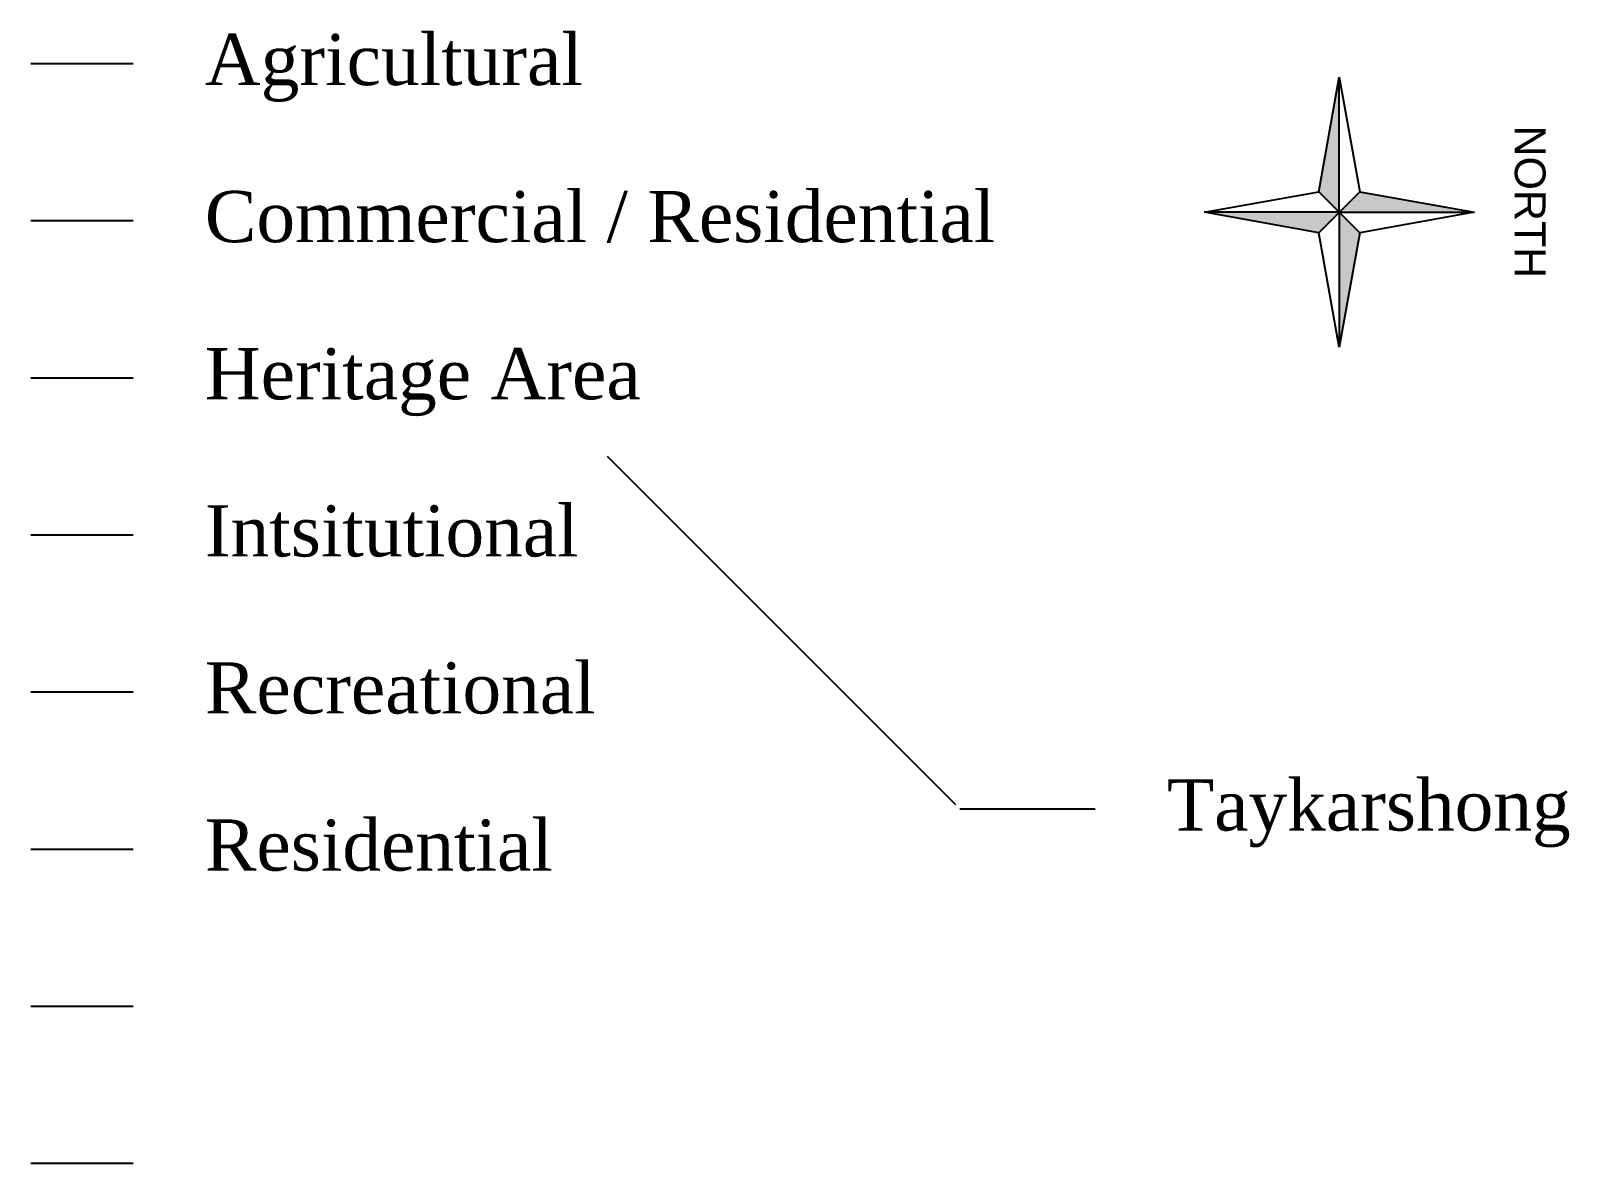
# Model space of a CAD drawing. Extents: x 13365 to 36625, y 86498 to 171760.
# Drawn here: x 17420 to 18923, y 87177 to 88282 of the extents above; entities that cross this region are included whole.
import ezdxf

# ---------------------------------------------------------------- set-up
doc = ezdxf.new("R2010")
doc.units = 0
doc.header["$LTSCALE"] = 5
doc.header["$MEASUREMENT"] = 0
doc.layers.add('text', color=7, linetype='Continuous')

msp = doc.modelspace()

# ---------------------------------------------------------------- hatches: boundary and pattern name
at = {"layer": 'text', "linetype": 'Continuous'}
h = msp.add_hatch(color=256, dxfattribs=at)
h.paths.add_polyline_path([(18829.9, 88105.1), (18718.2, 88125.1), (18698.2, 88105.1)])
h.paths.add_polyline_path([(18718.2, 88085.1), (18698.2, 88105.1), (18698.2, 87973.4)])
h.paths.add_polyline_path([(18678.2, 88085.1), (18698.2, 88105.1), (18566.5, 88105.1)])
h.paths.add_polyline_path([(18698.2, 88105.1), (18698.2, 88236.9), (18678.2, 88125.1)])

# ---------------------------------------------------------------- linework, layer by layer
for p, q in [((17420.5, 88250.4), (17520.5, 88250.4)), ((18678.2, 88125.1), (18698.2, 88236.9)), ((18698.2, 88105.1), (18698.2, 88236.9)), ((18698.2, 88236.9), (18718.2, 88125.1)), ((18566.5, 88105.1), (18678.2, 88125.1)), ((18718.2, 88125.1), (18678.2, 88085.1)), ((18678.2, 88125.1), (18718.2, 88085.1)), ((18718.2, 88125.1), (18829.9, 88105.1)), ((17420.5, 88097), (17520.5, 88097)), ((18698.2, 88105.1), (18566.5, 88105.1)), ((18678.2, 88085.1), (18566.5, 88105.1)), ((18698.2, 88105.1), (18698.2, 87973.4)), ((18698.2, 88105.1), (18829.9, 88105.1)), ((18829.9, 88105.1), (18718.2, 88085.1)), ((18698.2, 87973.4), (18678.2, 88085.1)), ((18718.2, 88085.1), (18698.2, 87973.4)), ((17420.5, 87943.6), (17520.5, 87943.6)), ((17983.4, 87867), (18323.6, 87526.8)), ((17420.5, 87790.3), (17520.5, 87790.3)), ((17420.5, 87636.9), (17520.5, 87636.9)), ((18327.8, 87522.6), (18459.9, 87522.6)), ((17420.5, 87483.5), (17520.5, 87483.5)), ((17420.5, 87330.2), (17520.5, 87330.2)), ((17420.5, 87176.8), (17520.5, 87176.8))]:
    msp.add_line(p, q, dxfattribs=at)

# ---------------------------------------------------------------- texts
at = {"layer": 'text', "linetype": 'Continuous', "char_height": 50, "attachment_point": 1}
for s, insert, width in [('{\\fTimes New Roman|b0|i0|c0|p18;Agricultural}', (17590.5, 88279.2), 546.825), ('{\\fTimes New Roman|b0|i0|c0|p18;Commercial / Residential}', (17590.5, 88125.9), 774.966), ('{\\fTimes New Roman|b0|i0|c0|p18;Heritage Area}', (17590.5, 87972.5), 546.825), ('{\\fTimes New Roman|b0|i0|c0|p18;Intsitutional}', (17590.5, 87819.1), 546.825), ('{\\fTimes New Roman|b0|i0|c0|p18;Recreational}', (17590.5, 87665.8), 546.825), ('{\\fTimes New Roman|b0|i0|c0|p18;Taykarshong}', (18529.9, 87551.5), 1222.714), ('{\\fTimes New Roman|b0|i0|c0|p18;Residential}', (17590.5, 87512.4), 546.825)]:
    msp.add_mtext(s, dxfattribs=dict(at, insert=insert, width=width))
at = {"layer": 'text', "linetype": 'Continuous', "insert": (18899.6, 88189.7), "char_height": 30, "width": 206.705, "attachment_point": 1, "rotation": 270}
msp.add_mtext('{\\fArial|b0|i0|c0|p34;NORTH}', dxfattribs=at)

doc.saveas('drawing.dxf')
